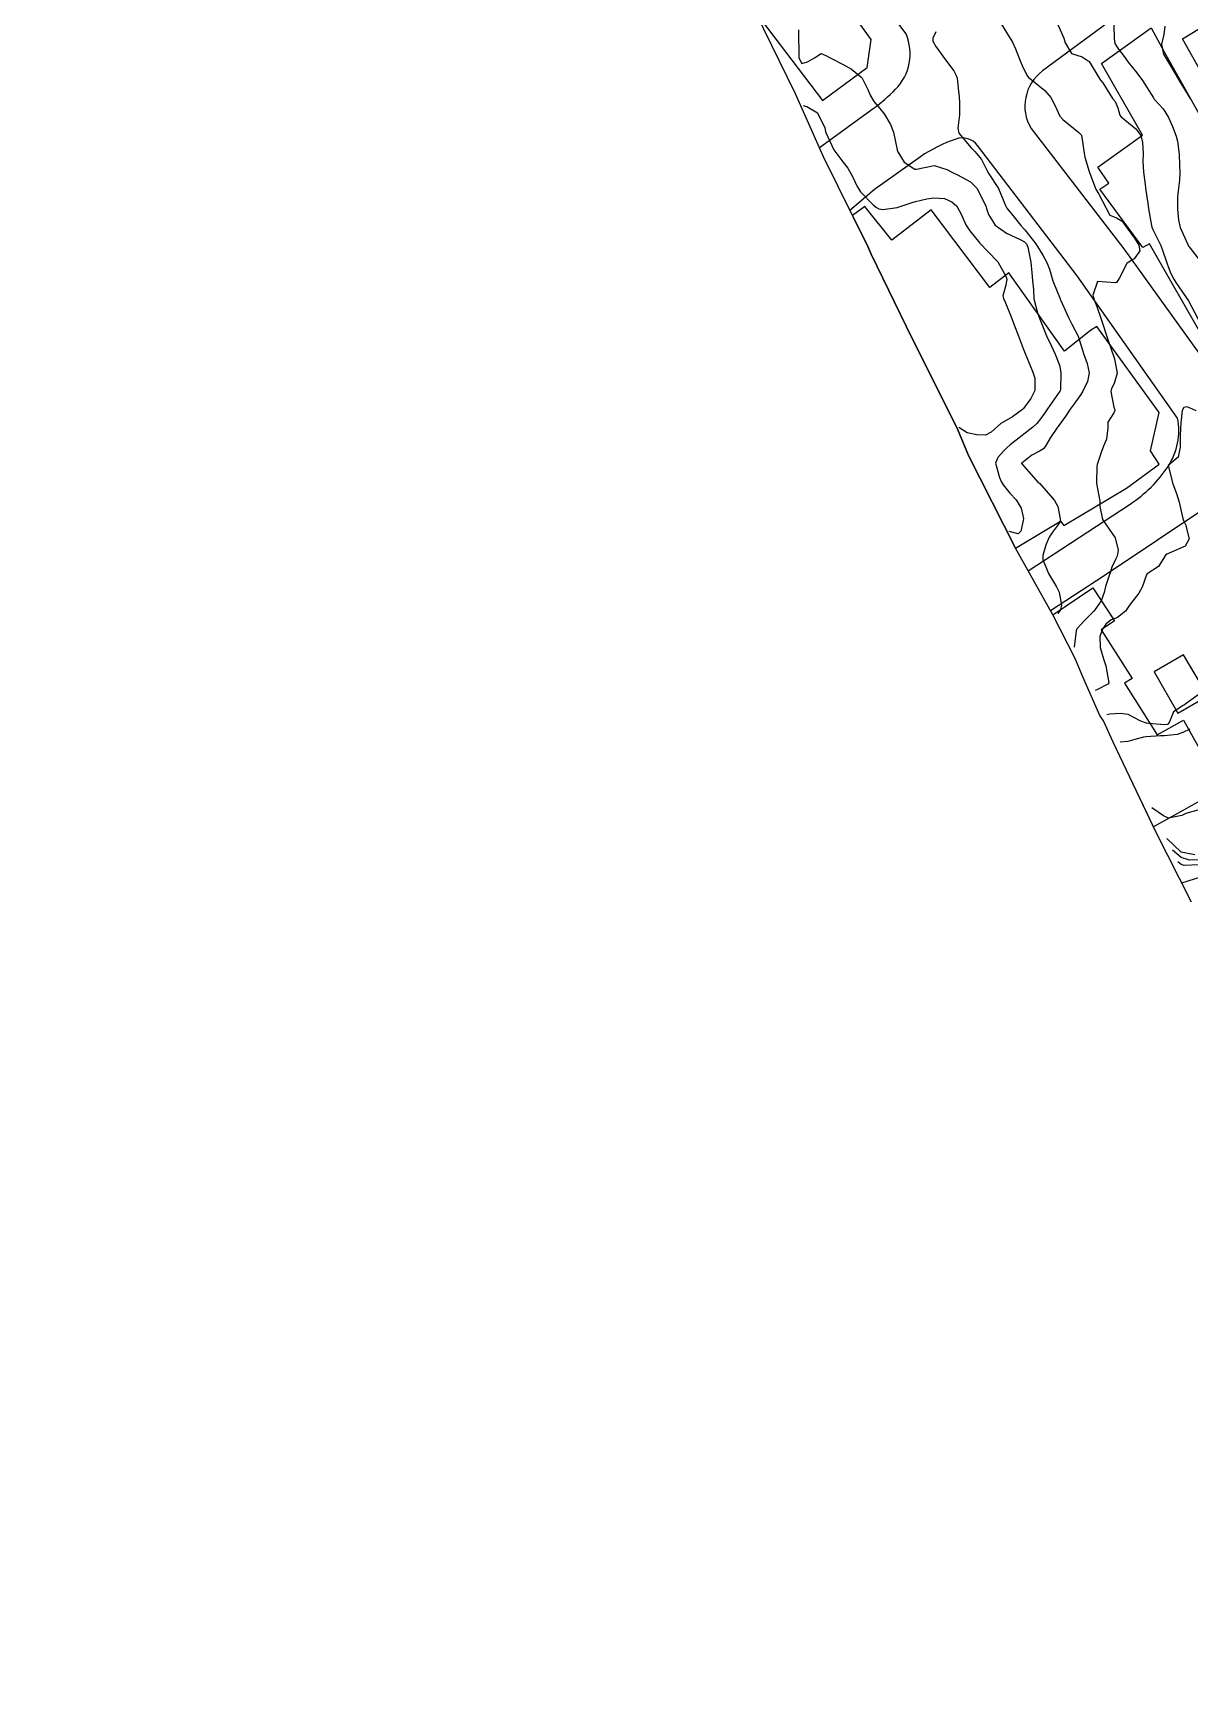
# Model space of a CAD drawing. Header units: metres. Extents: x 318500 to 325275, y 7408834 to 7428799.
# Drawn here: x 321414.6 to 321541.1, y 7423033.1 to 7423214.1 of the extents above; entities that cross this region are included whole.
import ezdxf

# ---------------------------------------------------------------- set-up
doc = ezdxf.new("R2010")
doc.units = ezdxf.units.M
doc.header["$MEASUREMENT"] = 0
for name, color, linetype in [('Area', 45, 'Continuous'), ('Curvas de Nivel 1m', 11, 'Continuous'), ('Curvas de Nivel 5m', 15, 'Continuous'), ('Edificações', 30, 'Continuous'), ('Vias Primárias', 230, 'Continuous')]:
    doc.layers.add(name, color=color, linetype=linetype)

msp = doc.modelspace()

# ---------------------------------------------------------------- linework, layer by layer
at = {"layer": 'Area'}
msp.add_lwpolyline([(321541.26, 7423119.17), (321537.36, 7423126.85), (321532.69, 7423136.65), (321531.61, 7423138.99), (321531.21, 7423139.58), (321529.36, 7423143.78), (321528.53, 7423145.8), (321526.1, 7423150.55), (321522, 7423157.85), (321516.86, 7423167.97), (321515.69, 7423170.77), (321510.05, 7423182.12), (321506.22, 7423189.97), (321505.85, 7423190.81), (321501.02, 7423200.63), (321497.95, 7423207.49), (321493.63, 7423216.36)], dxfattribs=at)
at = {"layer": 'Curvas de Nivel 1m', "flags": 128}
for points, elevation in [([(321526.64, 7423215.07), (321527.3, 7423213.58), (321527.45, 7423213.06), (321528.12, 7423211.89), (321529.28, 7423211.56), (321530.05, 7423211.02), (321531.24, 7423209.09), (321531.3, 7423209.01), (321531.54, 7423208.7), (321532.61, 7423206.99), (321532.89, 7423206.67), (321533.2, 7423205.97), (321533.4, 7423205.18), (321533.55, 7423204.97), (321535.17, 7423203.69), (321535.71, 7423202.94), (321535.9, 7423202.19), (321535.95, 7423200.94), (321535.94, 7423200.13), (321536.01, 7423198.94), (321536.14, 7423197.89), (321536.27, 7423196.94), (321536.46, 7423195.54), (321536.55, 7423194.93), (321536.86, 7423193.1), (321536.91, 7423192.93), (321537.03, 7423192.69), (321537.89, 7423190.92), (321538.42, 7423189.47), (321538.59, 7423188.91), (321538.68, 7423188.62), (321538.96, 7423187.95), (321539.31, 7423187.25), (321539.53, 7423186.89), (321540.92, 7423184.87), (321541.96, 7423182.86)], 804), ([(321532.76, 7423214.99), (321532.78, 7423213.5), (321532.87, 7423212.99), (321533.03, 7423212.72), (321533.28, 7423212.39), (321533.87, 7423211.57), (321534.32, 7423210.96), (321535.25, 7423209.78), (321535.87, 7423208.94), (321537.1, 7423207.05), (321537.17, 7423206.93), (321537.21, 7423206.89), (321538.14, 7423205.85), (321538.74, 7423204.91), (321539.18, 7423203.92), (321539.56, 7423202.89), (321539.71, 7423202.33), (321539.91, 7423200.89), (321539.95, 7423199.72), (321539.96, 7423198.89), (321539.92, 7423198.06), (321539.79, 7423196.89), (321539.72, 7423196.24), (321539.72, 7423194.89), (321539.83, 7423193.68), (321540.01, 7423192.89), (321540.84, 7423191.03), (321540.93, 7423190.87), (321541, 7423190.77), (321542.49, 7423188.85)], 803), ([(321538.34, 7423214.91), (321538.23, 7423213.99), (321537.95, 7423212.92), (321538.19, 7423211.82), (321538.72, 7423210.91), (321539.26, 7423210.02), (321539.93, 7423208.89), (321541.1, 7423206.98)], 802), ([(321498.27, 7423214.48), (321498.29, 7423213.44), (321498.31, 7423212.41), (321498.33, 7423211.44), (321498.64, 7423210.83), (321499.26, 7423211.01), (321500.03, 7423211.42), (321500.77, 7423211.91), (321501.26, 7423211.7), (321501.82, 7423211.39), (321503.25, 7423210.68), (321504.07, 7423210.19), (321505.1, 7423209.35), (321505.17, 7423209.28), (321505.24, 7423209.21), (321505.85, 7423207.97), (321506.13, 7423207.34), (321506.53, 7423206.66), (321507.19, 7423205.91), (321507.65, 7423205.32), (321508.33, 7423204.15), (321508.66, 7423203.3), (321509.05, 7423201.38), (321509.07, 7423201.3), (321509.13, 7423201.15), (321509.85, 7423200.03), (321510.98, 7423199.27), (321511.09, 7423199.25), (321511.11, 7423199.25), (321511.13, 7423199.25), (321511.17, 7423199.27), (321513.11, 7423199.67), (321514.51, 7423199.23), (321515.11, 7423198.91), (321515.66, 7423198.65), (321517.09, 7423197.87), (321517.76, 7423197.18), (321518.59, 7423195.63), (321518.78, 7423195.16), (321518.84, 7423194.96), (321519.04, 7423194.3), (321519.77, 7423193.15), (321521.02, 7423192.27), (321522.53, 7423191.59), (321523, 7423191.32), (321523.19, 7423191.11), (321523.36, 7423190.74), (321523.69, 7423189.1), (321523.79, 7423187.93), (321523.88, 7423187.1), (321523.96, 7423186.07), (321524.01, 7423185.09), (321524.4, 7423183.58), (321524.59, 7423183.08), (321524.67, 7423182.86), (321524.88, 7423182.32), (321525.41, 7423181.07), (321525.92, 7423180), (321526.35, 7423179.06), (321526.82, 7423177.84), (321526.97, 7423177.06), (321526.91, 7423175.18), (321526.88, 7423175.06), (321526.85, 7423175), (321526.79, 7423174.91), (321526.02, 7423173.82), (321525.5, 7423173.07), (321525.2, 7423172.63), (321524.74, 7423172), (321524.33, 7423171.49), (321523.91, 7423171.09), (321522.72, 7423170.15), (321521.41, 7423169.13), (321521.04, 7423168.8), (321520.7, 7423168.45), (321520.06, 7423167.77), (321519.83, 7423167.15), (321520.24, 7423165.56), (321520.43, 7423165.14), (321520.65, 7423164.77), (321521.37, 7423163.87), (321522.07, 7423163.12), (321522.62, 7423162.22), (321522.87, 7423161.11), (321522.84, 7423160.86), (321522.58, 7423159.72), (321522.29, 7423159.4), (321521.3, 7423159.69)], 807), ([(321513.31, 7423214.27), (321512.97, 7423213.57), (321512.97, 7423213.24), (321513.28, 7423212.68), (321514.35, 7423211.23), (321515.25, 7423210), (321515.53, 7423209.5), (321515.61, 7423209.21), (321515.77, 7423207.76), (321515.84, 7423207.21), (321515.88, 7423206.53), (321515.87, 7423205.21), (321515.7, 7423203.74), (321515.82, 7423203.21), (321517.14, 7423201.59), (321517.55, 7423201.18), (321518.27, 7423200.32), (321518.86, 7423199.16), (321519.1, 7423198.77), (321520.14, 7423197.15), (321520.91, 7423195.29), (321520.97, 7423195.14), (321521.05, 7423195.01), (321521.9, 7423193.98), (321522.57, 7423193.12), (321523.02, 7423192.63), (321524.24, 7423191.09), (321524.98, 7423189.88), (321525.42, 7423189.08), (321525.71, 7423188.33), (321526.08, 7423187.07), (321526.87, 7423185.11), (321526.89, 7423185.06), (321526.92, 7423184.99), (321527.79, 7423183.05), (321528.16, 7423182.32), (321528.87, 7423181.03), (321529.47, 7423179.02), (321529.82, 7423178.02), (321530.04, 7423177.01), (321529.86, 7423176.07), (321529.38, 7423175.02), (321529.16, 7423174.65), (321528.78, 7423174.13), (321528.31, 7423173.49), (321527.99, 7423173.04), (321527.49, 7423172.31), (321526.73, 7423171.24), (321526.66, 7423171.13), (321526.61, 7423171.06), (321525.83, 7423169.96), (321525.31, 7423169.07), (321525.07, 7423168.71), (321524.7, 7423168.47), (321523.79, 7423168), (321522.68, 7423167.15), (321522.66, 7423167.13), (321522.66, 7423167.11), (321522.68, 7423167.06), (321524.46, 7423165.08), (321524.57, 7423165), (321524.65, 7423164.93), (321526.28, 7423163.06), (321526.62, 7423162.4), (321526.9, 7423161.06), (321526.87, 7423160.78), (321526.59, 7423160.32), (321526.05, 7423159.6), (321525.68, 7423159.07), (321525.35, 7423158.28), (321524.99, 7423157.08), (321524.99, 7423156.63), (321525.61, 7423155.07), (321526.5, 7423153.63), (321526.79, 7423153.06), (321527.04, 7423151.61), (321526.89, 7423151.05), (321526.7, 7423150.82), (321526.65, 7423150.69)], 806), ([(321498.8, 7423206.23), (321499.19, 7423206.13), (321500.36, 7423205.41), (321501.16, 7423203.77), (321501.25, 7423203.4), (321501.28, 7423203.27), (321502.15, 7423201.39), (321503.11, 7423200.07), (321503.66, 7423199.37), (321504.18, 7423198.46), (321504.69, 7423197.36), (321505.07, 7423196.79), (321506.48, 7423195.33), (321506.79, 7423195.07), (321507.05, 7423194.93), (321507.51, 7423194.85), (321509.05, 7423195.07), (321509.72, 7423195.29), (321510.69, 7423195.64), (321511.06, 7423195.74), (321512.3, 7423196.01), (321513.06, 7423196.13), (321514.24, 7423196.05), (321515.06, 7423195.71), (321515.58, 7423195.21), (321516.11, 7423194.28), (321516.59, 7423193.2), (321517.02, 7423192.51), (321518.11, 7423191.17), (321518.99, 7423190.27), (321520.06, 7423189.15), (321520.95, 7423187.59), (321521.05, 7423187.24), (321521.05, 7423187.14), (321521.03, 7423187.05), (321520.94, 7423186.58), (321520.63, 7423185.44), (321520.7, 7423185.14), (321520.91, 7423184.66), (321521.53, 7423183.13), (321521.9, 7423182.15), (321522.29, 7423181.12), (321522.85, 7423179.66), (321523.07, 7423179.11), (321523.24, 7423178.7), (321523.91, 7423177.09), (321524.12, 7423176.41), (321524.12, 7423175.09), (321523.69, 7423174.19), (321522.87, 7423173.11), (321522.82, 7423173.05), (321522.76, 7423173), (321521.68, 7423172.19), (321520.74, 7423171.64), (321520.41, 7423171.47), (321520.03, 7423171.15), (321519.35, 7423170.53), (321518.72, 7423170.21), (321517.77, 7423170.22), (321516.72, 7423170.46), (321515.82, 7423171.03)], 808), ([(321541.76, 7423172.85), (321540.77, 7423173.28), (321540.41, 7423173.23), (321540.23, 7423172.88), (321540.06, 7423171.56), (321540.04, 7423170.88), (321540.02, 7423170.18), (321540, 7423168.88), (321539.77, 7423167.81), (321538.68, 7423166.9), (321539.19, 7423164.89), (321539.6, 7423163.84), (321539.9, 7423162.88), (321540.26, 7423161.22), (321540.37, 7423160.87), (321540.59, 7423160.44), (321541, 7423158.86), (321540.56, 7423158.08), (321539.06, 7423157.4), (321538.55, 7423157.18), (321538.39, 7423157.07), (321538.29, 7423156.9), (321537.62, 7423155.83), (321536.52, 7423155.13), (321536.4, 7423155.04), (321536.32, 7423154.92), (321535.85, 7423153.58), (321535.48, 7423152.94), (321534.48, 7423151.62), (321534.02, 7423150.96), (321533.17, 7423150.26), (321532.46, 7423150.02), (321531.87, 7423149.56), (321531.5, 7423148.99), (321531.24, 7423148.18), (321531.26, 7423146.99), (321531.63, 7423145.76), (321531.89, 7423144.99), (321532.2, 7423143.15), (321532.11, 7423142.98), (321530.95, 7423142.4), (321530.71, 7423142.28)], 804), ([(321542.35, 7423142.08), (321540.65, 7423140.87), (321540.47, 7423140.74), (321540.34, 7423140.67), (321539.27, 7423139.95), (321538.84, 7423138.89), (321538.62, 7423138.59), (321538.3, 7423138.53), (321536.54, 7423138.68), (321536.31, 7423138.72), (321535.71, 7423138.93), (321534.32, 7423139.68), (321533.49, 7423139.8), (321532.32, 7423139.7), (321532, 7423139.62)], 803), ([(321541.08, 7423138.08), (321540.29, 7423137.72), (321539.68, 7423137.49), (321538.29, 7423137.34), (321537.85, 7423137.34), (321536.28, 7423137.24), (321536, 7423137.21), (321535.06, 7423136.94), (321534.28, 7423136.71), (321533.44, 7423136.64)], 802), ([(321542.18, 7423129.28), (321540.64, 7423128.86), (321540.32, 7423128.72), (321540.18, 7423128.65), (321538.73, 7423128.33), (321538.18, 7423128.6), (321536.89, 7423129.49)], 801), ([(321542.11, 7423123.79), (321541.03, 7423123.77), (321540.11, 7423124.03), (321539.15, 7423124.84)], 799), ([(321542.1, 7423123.23), (321540.43, 7423123.19), (321540.1, 7423123.28), (321539.76, 7423123.57)], 798)]:
    msp.add_lwpolyline(points, dxfattribs=dict(at, elevation=elevation))
at = {"layer": 'Curvas de Nivel 5m', "flags": 128}
for points, elevation in [([(321520.45, 7423215.15), (321521.3, 7423213.72), (321521.67, 7423213.13), (321522.01, 7423212.4), (321522.5, 7423211.12), (321522.73, 7423210.59), (321523.24, 7423209.54), (321523.44, 7423209.3), (321523.68, 7423209.11), (321525.22, 7423207.88), (321525.88, 7423207.08), (321526.33, 7423206.2), (321526.85, 7423205.07), (321527.18, 7423204.71), (321528.94, 7423203.26), (321529.16, 7423203.07), (321529.19, 7423203.03), (321529.21, 7423202.98), (321529.52, 7423201.03), (321529.59, 7423200.56), (321530.04, 7423199.02), (321530.64, 7423197.46), (321530.81, 7423197.01), (321531.07, 7423196.59), (321531.93, 7423195), (321532.3, 7423194.25), (321533.04, 7423193.95), (321533.66, 7423193.59), (321534.09, 7423192.96), (321535.01, 7423191.73), (321535.5, 7423190.95), (321535.58, 7423190.35), (321534.98, 7423189.46), (321534.64, 7423189.29), (321534.17, 7423188.96), (321533.37, 7423187.39), (321533.12, 7423186.98), (321533.05, 7423186.88), (321532.95, 7423186.85), (321530.95, 7423187), (321530.46, 7423185.48), (321530.61, 7423185), (321530.91, 7423184.27), (321531.34, 7423183), (321531.55, 7423182.32), (321531.99, 7423180.99), (321532.56, 7423179.27), (321532.67, 7423178.98), (321532.83, 7423178.55), (321533.13, 7423176.98), (321532.8, 7423175.85), (321532.49, 7423175.29), (321532.42, 7423174.98), (321532.76, 7423173.26), (321532.85, 7423172.98), (321532.86, 7423172.88), (321532.76, 7423172.65), (321532.1, 7423171.63), (321532.11, 7423170.99), (321531.94, 7423169.77), (321531.64, 7423168.99), (321531.38, 7423168.31), (321530.92, 7423167), (321530.88, 7423166.79), (321530.87, 7423165), (321530.91, 7423164.74), (321531.22, 7423162.99), (321531.22, 7423162.39), (321531.52, 7423160.99), (321532.58, 7423159.46), (321532.89, 7423158.98), (321533.22, 7423157.64), (321533.12, 7423156.97), (321532.92, 7423156.6), (321532.53, 7423155.76), (321532.35, 7423155.16), (321532.28, 7423154.98), (321531.83, 7423153.66), (321531.71, 7423152.99), (321531.38, 7423152.09), (321530.61, 7423151), (321530.55, 7423150.92), (321530.47, 7423150.84), (321529.53, 7423149.94), (321528.72, 7423149.03), (321528.63, 7423148.83), (321528.41, 7423147.03), (321528.41, 7423147.03)], 805), ([(321541.61, 7423124.34), (321540.12, 7423124.62), (321538.53, 7423126.11)], 800)]:
    msp.add_lwpolyline(points, dxfattribs=dict(at, elevation=elevation))
at = {"layer": 'Edificações'}
for points in [[(321493.63, 7423216.36), (321500.9, 7423206.78), (321505.8, 7423210.37), (321506.24, 7423213.43), (321493.01, 7423231.74), (321494.33, 7423232.7), (321488.81, 7423240.15), (321485.74, 7423237.7), (321477.8, 7423248.44), (321485.59, 7423232.33), (321487.98, 7423227.75), (321490.51, 7423222.79), (321490.91, 7423221.72), (321491.45, 7423220.68), (321492.56, 7423218.41)], [(321522, 7423157.85), (321526.91, 7423160.8), (321527.29, 7423160.34), (321534.15, 7423164.42), (321537.7, 7423167.04), (321536.77, 7423168.5), (321537.7, 7423172.67), (321530.91, 7423182.08), (321530.22, 7423181.62), (321527.37, 7423179.39), (321521.27, 7423187.95), (321519.19, 7423186.33), (321512.79, 7423194.81), (321508.47, 7423191.49), (321505.54, 7423195.19), (321504.19, 7423194.19), (321505.85, 7423190.81), (321506.22, 7423189.97), (321510.05, 7423182.12), (321515.69, 7423170.77), (321516.86, 7423167.97)], [(321526.1, 7423150.55), (321530.46, 7423153.5), (321532.83, 7423149.91), (321531.36, 7423148.91), (321534.77, 7423143.61), (321533.93, 7423143.08), (321537.5, 7423137.47), (321540.38, 7423139.06), (321544.56, 7423131.55), (321537.09, 7423127.4), (321532.69, 7423136.65), (321531.61, 7423138.99), (321531.21, 7423139.58), (321529.36, 7423143.78), (321528.53, 7423145.8)], [(321540.38, 7423146.19), (321537.16, 7423144.35), (321539.74, 7423139.83), (321543.03, 7423141.71)]]:
    msp.add_lwpolyline(points, close=True, dxfattribs=at)
for points in [[(321548.16, 7423199.49), (321540.26, 7423213.52), (321546.32, 7423217.18)], [(321542.73, 7423180.48), (321536.66, 7423191.1), (321535.94, 7423190.7), (321531.24, 7423197.08), (321532.19, 7423197.73), (321531, 7423199.49), (321535.87, 7423202.99), (321531.4, 7423210.81), (321536.83, 7423214.72), (321538.26, 7423212.09), (321546.01, 7423198.29)]]:
    msp.add_lwpolyline(points, dxfattribs=at)
at = {"layer": 'Vias Primárias'}
for points in [[(323715.64, 7420145.55, 0), (323709.04, 7420132.94)], [(323831.09, 7420001.79, 0), (323833.84, 7420008.44, 0.220888)], [(321500.58, 7423201.62), (321506.44, 7423205.88, 0.04165), (321508.9, 7423208, 0.30341), (321510.04, 7423214.05), (321499.02, 7423228.72), (321487.87, 7423244.73), (321480.92, 7423253.88, 0.404987), (321477.54, 7423254.16), (321475.65, 7423252.87)], [(321523.39, 7423155.38), (321534.54, 7423162.67, 0.102724), (321538.68, 7423166.79, 0.194766), (321539.73, 7423172.06), (321528.75, 7423187.61), (321517.85, 7423201.85, 0.32445), (321515.48, 7423202.56, 0.063162), (321511.61, 7423200.63), (321506.6, 7423197.03), (321503.91, 7423194.76)], [(321540.19, 7423121.28), (321560.25, 7423127.61), (321565.26, 7423129.13, 0.445058), (321567.72, 7423134.4), (321561.74, 7423144.4), (321551.13, 7423158.68, 0.136486), (321545.68, 7423162.92, 0.203088), (321543.36, 7423162.64), (321531.69, 7423154.83), (321525.84, 7423151.01)]]:
    msp.add_lwpolyline(points, format="xyb", dxfattribs=at)
msp.add_lwpolyline([(321523.7, 7423203.7), (321533.84, 7423190.57), (321553.26, 7423163.58), (321568.84, 7423141.86), (321578.24, 7423129.52), (321581.46, 7423125.77), (321588.97, 7423118.8), (321604.01, 7423108.77, 0.071922), (321608.13, 7423106.8, 0.102676), (321616.45, 7423106, 0.113972), (321622.35, 7423108.05, 0.216121), (321624.94, 7423111.99, 0.117578), (321624.67, 7423115.47), (321614.39, 7423137.3), (321601.05, 7423164.96), (321587, 7423194.14), (321572.32, 7423225.02), (321567.66, 7423233.81, 0.430203), (321561.22, 7423235.6), (321549.76, 7423227.54), (321532.14, 7423215.28), (321524.97, 7423210, 0.385637)], format="xyb", close=True, dxfattribs=at)

doc.saveas('drawing.dxf')
